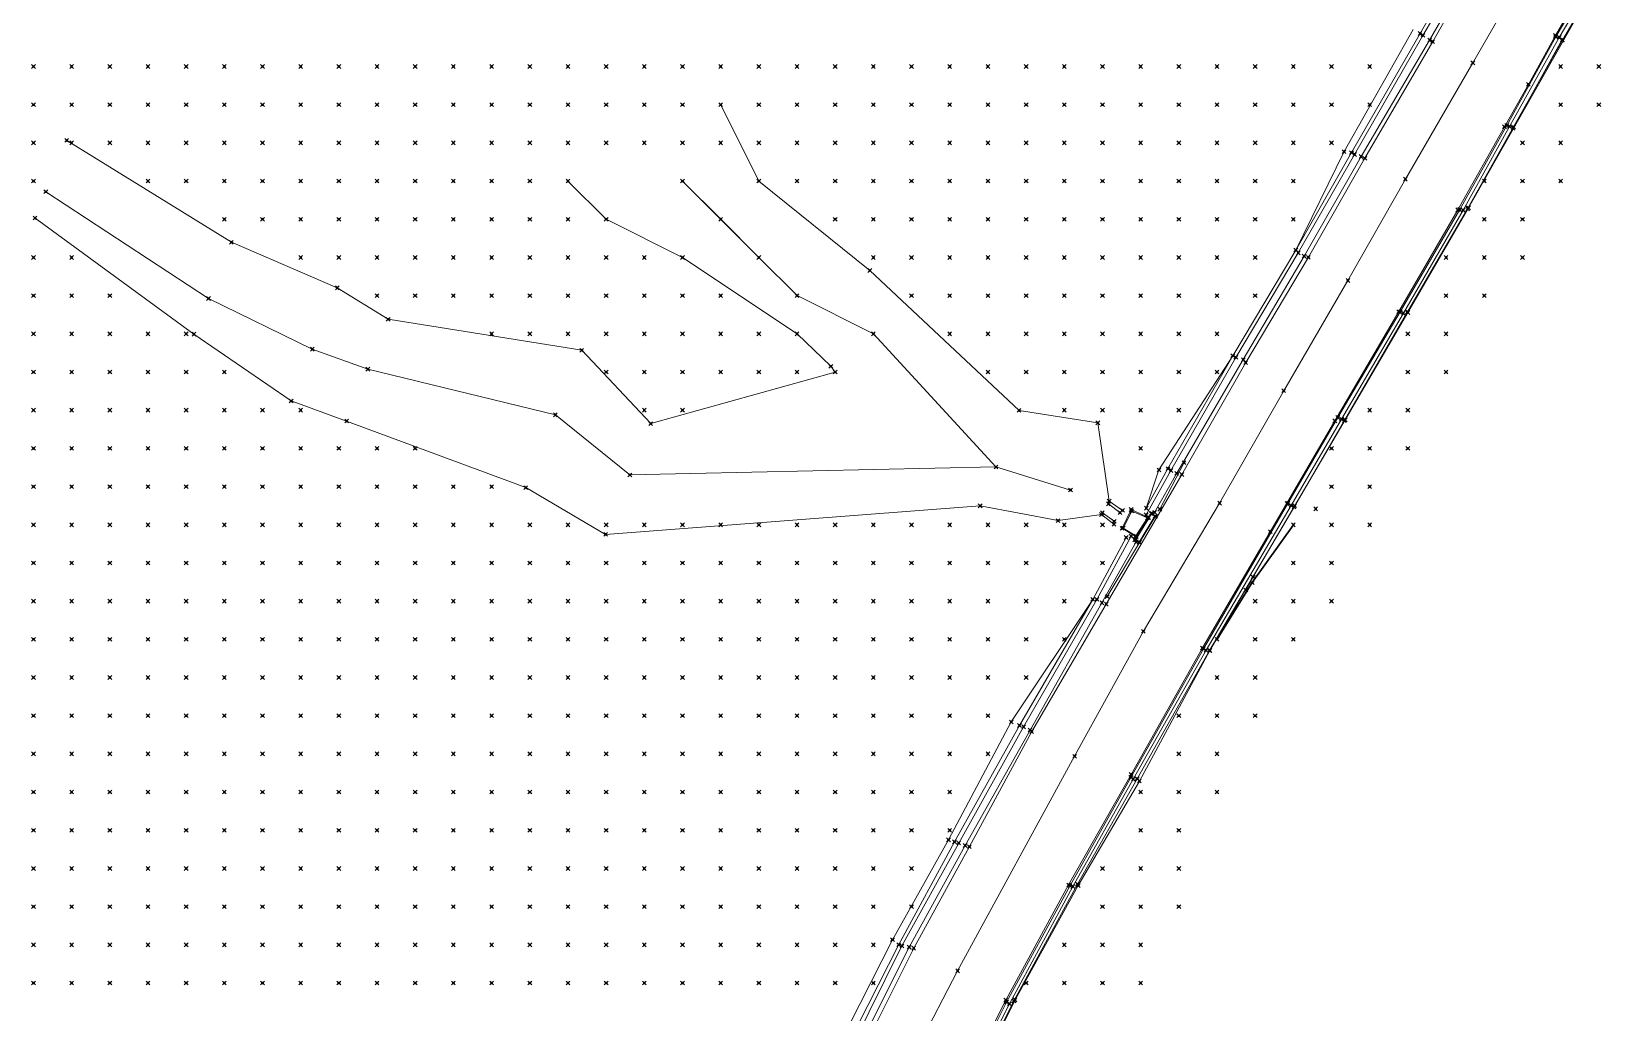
# Model space of a CAD drawing. Header units: metres. Extents: x 441556 to 446409, y 432338 to 461058.
# Drawn here: x 442394.8 to 442518.6, y 455286.1 to 455363.2 of the extents above; entities that cross this region are included whole.
import ezdxf

# ---------------------------------------------------------------- set-up
doc = ezdxf.new("R2010")
doc.units = ezdxf.units.M
doc.header["$MEASUREMENT"] = 0
doc.header["$PDMODE"] = 35
doc.header["$PDSIZE"] = 0.15
for name, color, linetype, lineweight in [('DTM-BRE-RevN_GRP_ CAROSABIL', 2, 'Continuous', 0), ('DTM-BRE-RevN_GRP_AX', 2, 'Continuous', 0), ('DTM-BRE-RevN_GRP_CAMERA CADERE JOS', 2, 'Continuous', 0), ('DTM-BRE-RevN_GRP_CAMERA CADERE SUS', 2, 'Continuous', 0), ('DTM-BRE-RevN_GRP_CANAL', 2, 'Continuous', 0), ('DTM-BRE-RevN_GRP_FIRUL APEI', 2, 'Continuous', 0), ('DTM-BRE-RevN_GRP_PARAPET BETON_JOS', 2, 'Continuous', 0), ('DTM-BRE-RevN_GRP_PARAPET BETON_SUS', 2, 'Continuous', 0), ('DTM-BRE-RevN_GRP_PARAPET METALIC', 2, 'Continuous', 0), ('DTM-BRE-RevN_GRP_RAU', 2, 'Continuous', 0), ('DTM-BRE-RevN_GRP_SANT BETON JOS', 2, 'Continuous', 0), ('DTM-BRE-RevN_GRP_SANT BETON SUS', 2, 'Continuous', 0), ('DTM-BRE-RevN_GRP_TALUZ SUS', 2, 'Continuous', 0), ('DTM-BRE-RevN_YP_RevK_0YP', 1, 'Continuous', 0), ('DTM-BRE-RevN_YP_RevL', 1, 'Continuous', 0), ('DTM-BRE-RevN_YP_RevN', 1, 'Continuous', 30), ('DTM-NOK-RevN_LIDAR_co_lidar', 91, 'Continuous', 0), ('DTM-NOK-RevN_RTK', 32, 'Continuous', 0)]:
    doc.layers.add(name, color=color, linetype=linetype, lineweight=lineweight)

msp = doc.modelspace()

# ---------------------------------------------------------------- linework, layer by layer
at = {"layer": 'DTM-BRE-RevN_GRP_ CAROSABIL'}
for p, q in [((442510.323, 455371.977, 364.1789855957031), (442504.839, 455362.369, 364.2049865722656)), ((442517.866, 455368.67, 364.2669982910156), (442514.486, 455362.846, 364.2260131835938)), ((442504.839, 455362.369, 364.2049865722656), (442499.507, 455353.203, 364.2430114746094)), ((442514.486, 455362.846, 364.2260131835938), (442512.358, 455359.012, 364.2120056152344)), ((442512.358, 455359.012, 364.2120056152344), (442510.48, 455355.686, 364.2300109863281)), ((442510.48, 455355.686, 364.2300109863281), (442506.805, 455349.154, 364.2170104980469)), ((442499.507, 455353.203, 364.2430114746094), (442495.073, 455345.429, 364.2950134277344)), ((442506.805, 455349.154, 364.2170104980469), (442502.181, 455341.163, 364.2430114746094)), ((442495.073, 455345.429, 364.2950134277344), (442490.147, 455337.155, 364.2760009765625)), ((442502.181, 455341.163, 364.2430114746094), (442497.149, 455332.583, 364.2229919433594)), ((442490.147, 455337.155, 364.2760009765625), (442485.131, 455328.366, 364.239990234375)), ((442497.149, 455332.583, 364.2229919433594), (442492.077, 455323.871, 364.2730102539062)), ((442485.131, 455328.366, 364.239990234375), (442479.196, 455318.188, 364.2919921875)), ((442492.077, 455323.871, 364.2730102539062), (442486.748, 455314.742, 364.2990112304688)), ((442479.196, 455318.188, 364.2919921875), (442473.34, 455308.18, 364.4849853515625)), ((442486.748, 455314.742, 364.2990112304688), (442481.146, 455304.802, 364.3259887695312)), ((442473.34, 455308.18, 364.4849853515625), (442468.443, 455299.136, 364.5069885253906)), ((442481.146, 455304.802, 364.3259887695312), (442476.24, 455296.126, 364.3580017089844)), ((442468.443, 455299.136, 364.5069885253906), (442464.071, 455291.161, 364.5769958496094)), ((442476.24, 455296.126, 364.3580017089844), (442471.296, 455287.073, 364.3800048828125)), ((442464.071, 455291.161, 364.5769958496094), (442459.119, 455281.293, 364.6059875488281)), ((442471.296, 455287.073, 364.3800048828125), (442466.587, 455277.775, 364.406005859375))]:
    msp.add_line(p, q, dxfattribs=at)
at = {"layer": 'DTM-BRE-RevN_GRP_AX'}
for p, q in [((442507.993, 455360.696, 364.2869873046875), (442513.423, 455370.161, 364.2749938964844)), ((442502.693, 455351.561, 364.3200073242188), (442507.993, 455360.696, 364.2869873046875)), ((442498.179, 455343.606, 364.3389892578125), (442502.693, 455351.561, 364.3200073242188)), ((442493.136, 455334.95, 364.31298828125), (442498.179, 455343.606, 364.3389892578125)), ((442488.099, 455326.115, 364.3919982910156), (442493.136, 455334.95, 364.31298828125)), ((442482.112, 455316.051, 364.3869934082031), (442488.099, 455326.115, 364.3919982910156)), ((442476.709, 455306.234, 364.4159851074219), (442482.112, 455316.051, 364.3869934082031)), ((442467.52, 455289.385, 364.4869995117188), (442476.709, 455306.234, 364.4159851074219)), ((442462.438, 455279.662, 364.5079956054688), (442467.52, 455289.385, 364.4869995117188))]:
    msp.add_line(p, q, dxfattribs=at)
at = {"layer": 'DTM-BRE-RevN_GRP_CAMERA CADERE JOS'}
for p, q in [((442481.191, 455325.493, 362.7879943847656), (442480.522, 455324.161, 362.8940124511719)), ((442482.424, 455324.966, 362.6369934082031), (442481.191, 455325.493, 362.7879943847656)), ((442481.517, 455323.542, 362.6579895019531), (442482.424, 455324.966, 362.6369934082031)), ((442480.522, 455324.161, 362.8940124511719), (442481.517, 455323.542, 362.6579895019531))]:
    msp.add_line(p, q, dxfattribs=at)
at = {"layer": 'DTM-BRE-RevN_GRP_CAMERA CADERE SUS'}
for p, q in [((442481.152, 455325.619, 364.3739929199219), (442480.434, 455324.145, 364.375)), ((442482.514, 455324.986, 364.27099609375), (442481.152, 455325.619, 364.3739929199219)), ((442481.541, 455323.482, 364.125), (442482.514, 455324.986, 364.27099609375)), ((442480.434, 455324.145, 364.375), (442481.541, 455323.482, 364.125))]:
    msp.add_line(p, q, dxfattribs=at)
at = {"layer": 'DTM-BRE-RevN_GRP_CANAL'}
msp.add_line((442490.154, 455319.292, 363.7120056152344), (442490.735, 455320.316, 363.5379943847656), dxfattribs=at)
at = {"layer": 'DTM-BRE-RevN_GRP_FIRUL APEI'}
for p, q in [((442395.886, 455350.579, 438.5369873046875), (442408.665, 455342.191, 427.0069885253906)), ((442445.903, 455351.413, 401.3410034179688), (442451.901, 455345.414, 394.1789855957031)), ((442451.901, 455345.414, 394.1789855957031), (442454.901, 455342.415, 391.0260009765625)), ((442408.665, 455342.191, 427.0069885253906), (442416.82, 455338.214, 420.1910095214844)), ((442454.901, 455342.415, 391.0260009765625), (442460.9, 455339.416, 385.0660095214844)), ((442460.9, 455339.416, 385.0660095214844), (442470.529, 455328.958, 373.5509948730469)), ((442416.82, 455338.214, 420.1910095214844), (442421.182, 455336.637, 416.2279968261719)), ((442421.182, 455336.637, 416.2279968261719), (442435.919, 455333.052, 401.2439880371094)), ((442435.919, 455333.052, 401.2439880371094), (442441.763, 455328.332, 394.5280151367188)), ((442441.763, 455328.332, 394.5280151367188), (442470.529, 455328.958, 373.5509948730469)), ((442470.529, 455328.958, 373.5509948730469), (442476.385, 455327.149, 367.6260070800781))]:
    msp.add_line(p, q, dxfattribs=at)
at = {"layer": 'DTM-BRE-RevN_GRP_PARAPET BETON_JOS'}
for p, q in [((442511.154, 455355.57, 364.0769958496094), (442515.021, 455362.526, 364.1820068359375)), ((442481.419, 455323.231, 364.1690063476562), (442482.748, 455325.328, 364.322998046875)), ((442483.064, 455325.085, 364.3259887695312), (442481.805, 455323.031, 364.2940063476562)), ((442482.748, 455325.328, 364.322998046875), (442483.064, 455325.085, 364.3259887695312)), ((442481.805, 455323.031, 364.2940063476562), (442481.419, 455323.231, 364.1690063476562))]:
    msp.add_line(p, q, dxfattribs=at)
at = {"layer": 'DTM-BRE-RevN_GRP_PARAPET BETON_SUS'}
for p, q in [((442517.997, 455368.678, 364.6069946289062), (442514.5, 455362.754, 364.5880126953125)), ((442515.025, 455362.48, 364.5780029296875), (442518.638, 455368.674, 364.6069946289062)), ((442514.5, 455362.754, 364.5880126953125), (442510.665, 455355.79, 364.5830078125)), ((442511.182, 455355.662, 364.6109924316406), (442515.025, 455362.48, 364.5780029296875)), ((442510.665, 455355.79, 364.5830078125), (442506.964, 455349.181, 364.5459899902344)), ((442507.585, 455349.236, 364.5459899902344), (442511.182, 455355.662, 364.6109924316406)), ((442506.964, 455349.181, 364.5459899902344), (442502.291, 455341.137, 364.47900390625)), ((442502.847, 455341.137, 364.4840087890625), (442507.585, 455349.236, 364.5459899902344)), ((442502.291, 455341.137, 364.47900390625), (442497.387, 455332.843, 364.3819885253906)), ((442497.899, 455332.613, 364.4519958496094), (442502.847, 455341.137, 364.4840087890625)), ((442497.387, 455332.843, 364.3819885253906), (442493.469, 455326.098, 364.4840087890625)), ((442493.996, 455325.912, 364.5130004882812), (442497.899, 455332.613, 364.4519958496094)), ((442493.469, 455326.098, 364.4840087890625), (442486.821, 455314.684, 364.5069885253906)), ((442487.31, 455314.541, 364.47900390625), (442493.996, 455325.912, 364.5130004882812)), ((442481.527, 455323.261, 364.7330017089844), (442482.736, 455325.286, 364.8330078125)), ((442483.0215827611, 455325.0848171115, 364.8460083007812), (442481.777, 455323.054, 364.6600036621094)), ((442482.736, 455325.286, 364.8330078125), (442483.0215827611, 455325.0848171115, 364.8460083007812)), ((442481.777, 455323.054, 364.6600036621094), (442481.527, 455323.261, 364.7330017089844)), ((442486.821, 455314.684, 364.5069885253906), (442481.126, 455304.578, 364.4169921875)), ((442481.625, 455304.476, 364.4089965820312), (442487.31, 455314.541, 364.47900390625)), ((442481.126, 455304.578, 364.4169921875), (442476.352, 455296.077, 364.4760131835938)), ((442476.936, 455296.189, 364.4500122070312), (442481.625, 455304.476, 364.4089965820312)), ((442476.352, 455296.077, 364.4760131835938), (442471.352, 455286.931, 364.6130065917969)), ((442471.939, 455287.028, 364.593994140625), (442476.936, 455296.189, 364.4500122070312)), ((442471.352, 455286.931, 364.6130065917969), (442466.741, 455277.714, 364.6589965820312)), ((442467.308, 455277.809, 364.6489868164062), (442471.939, 455287.028, 364.593994140625))]:
    msp.add_line(p, q, dxfattribs=at)
at = {"layer": 'DTM-BRE-RevN_GRP_PARAPET METALIC'}
for p, q in [((442514.783, 455362.688, 364.5719909667969), (442518.24, 455368.534, 364.5889892578125)), ((442510.864, 455355.712, 364.56201171875), (442514.783, 455362.688, 364.5719909667969)), ((442507.2290000001, 455349.129, 364.5509948730469), (442510.864, 455355.712, 364.56201171875)), ((442502.534, 455341.037, 364.4700012207031), (442507.2290000001, 455349.129, 364.5509948730469)), ((442497.675, 455332.71, 364.3869934082031), (442502.534, 455341.037, 364.4700012207031)), ((442493.713, 455325.939, 364.4819946289062), (442497.675, 455332.71, 364.3869934082031)), ((442483.398, 455325.6420000001, 364.4330139160156), (442485.304, 455329.303, 364.3150024414062)), ((442487.031, 455314.557, 364.4700012207031), (442493.713, 455325.939, 364.4819946289062)), ((442479.27, 455318.778, 364.2999877929688), (442481.805, 455323.031, 364.2940063476562)), ((442481.316, 455304.434, 364.4230041503906), (442487.031, 455314.557, 364.4700012207031)), ((442476.571, 455296.008, 364.4559936523438), (442481.316, 455304.434, 364.4230041503906)), ((442471.583, 455286.799, 364.6010131835938), (442476.571, 455296.008, 364.4559936523438)), ((442466.992, 455277.626, 364.6520080566406), (442471.583, 455286.799, 364.6010131835938))]:
    msp.add_line(p, q, dxfattribs=at)
at = {"layer": 'DTM-BRE-RevN_GRP_RAU'}
for p, q in [((442448.902, 455357.412, 403.4989929199219), (442451.901, 455351.413, 398.4930114746094)), ((442397.53, 455354.609, 440.6539916992188), (442410.466, 455346.608, 429.4010009765625)), ((442439.904, 455348.414, 404.4010009765625), (442436.905, 455351.413, 407.7019958496094)), ((442451.901, 455351.413, 398.4930114746094), (442460.622, 455344.388, 388.6579895019531)), ((442395.042, 455348.509, 440.4190063476562), (442407.521, 455339.385, 428.4010009765625)), ((442445.903, 455345.414, 398.4819946289062), (442439.904, 455348.414, 404.4010009765625)), ((442410.466, 455346.608, 429.4010009765625), (442418.783, 455343.029, 422.6910095214844)), ((442454.901, 455339.416, 389.9030151367188), (442445.903, 455345.414, 398.4819946289062)), ((442460.622, 455344.388, 388.6579895019531), (442472.342, 455333.403, 375.5509948730469)), ((442418.783, 455343.029, 422.6910095214844), (442422.781, 455340.559, 418.2279968261719)), ((442422.781, 455340.559, 418.2279968261719), (442437.987, 455338.123, 403.3399963378906)), ((442457.554, 455336.864, 387.0329895019531), (442454.901, 455339.416, 389.9030151367188)), ((442407.521, 455339.385, 428.4010009765625), (442415.158, 455334.14, 421.3909912109375)), ((442437.987, 455338.123, 403.3399963378906), (442443.408, 455332.363, 395.9719848632812)), ((442443.408, 455332.363, 395.9719848632812), (442457.9, 455336.416, 386.2950134277344)), ((442457.9, 455336.416, 386.2950134277344), (442457.554, 455336.864, 387.0329895019531)), ((442415.158, 455334.14, 421.3909912109375), (442419.52, 455332.563, 417.4280090332031)), ((442472.342, 455333.403, 375.5509948730469), (442478.537, 455332.427, 371.3259887695312)), ((442419.52, 455332.563, 417.4280090332031), (442433.589, 455327.338, 403.9280090332031)), ((442478.537, 455332.427, 371.3259887695312), (442479.424, 455326.272, 366.2959899902344)), ((442433.589, 455327.338, 403.9280090332031), (442439.861, 455323.667, 395.6239929199219)), ((442439.861, 455323.667, 395.6239929199219), (442469.283, 455325.902, 375.2510070800781)), ((442469.283, 455325.902, 375.2510070800781), (442475.403, 455324.742, 369.4259948730469)), ((442475.403, 455324.742, 369.4259948730469), (442478.819, 455325.222, 366.010986328125))]:
    msp.add_line(p, q, dxfattribs=at)
at = {"layer": 'DTM-BRE-RevN_GRP_SANT BETON JOS'}
for p, q in [((442504.074, 455362.8540000001, 363.8989868164062), (442509.704, 455372.448, 363.9119873046875)), ((442498.708, 455353.505, 363.9410095214844), (442504.074, 455362.8540000001, 363.8989868164062)), ((442494.282, 455345.775, 364.135009765625), (442498.708, 455353.505, 363.9410095214844)), ((442489.374, 455337.563, 363.9590148925781), (442494.282, 455345.775, 364.135009765625)), ((442484.274, 455328.684, 364.0889892578125), (442489.374, 455337.563, 363.9590148925781)), ((442482.331, 455325.194, 364.1380004882812), (442484.274, 455328.684, 364.0889892578125)), ((442479.361, 455326.061, 365.6789855957031), (442480.274, 455325.369, 364.3349914550781)), ((442479.821, 455324.69, 364.3829956054688), (442478.89, 455325.359, 365.5339965820312)), ((442478.449, 455318.556, 363.9970092773438), (442481.156, 455323.522, 363.9289855957031)), ((442472.7, 455308.544, 364.1950073242188), (442478.449, 455318.556, 363.9970092773438)), ((442467.602, 455299.42, 364.2359924316406), (442472.7, 455308.544, 364.1950073242188)), ((442463.145, 455291.34, 364.1539916992188), (442467.602, 455299.42, 364.2359924316406)), ((442458.409, 455281.811, 364.2860107421875), (442463.145, 455291.34, 364.1539916992188))]:
    msp.add_line(p, q, dxfattribs=at)
at = {"layer": 'DTM-BRE-RevN_GRP_SANT BETON SUS'}
for p, q in [((442503.844, 455363.008, 364.1919860839844), (442509.346, 455372.655, 364.1390075683594)), ((442504.6, 455362.4790000001, 364.1430053710938), (442510.142, 455372.202, 364.093994140625)), ((442498.458, 455353.65, 364.2539978027344), (442503.844, 455363.008, 364.1919860839844)), ((442499.212, 455353.338, 364.1700134277344), (442504.6, 455362.4790000001, 364.1430053710938)), ((442494.084, 455345.993, 364.3609924316406), (442498.458, 455353.65, 364.2539978027344)), ((442494.737, 455345.516, 364.27099609375), (442499.212, 455353.338, 364.1700134277344)), ((442489.134, 455337.699, 364.3460083007812), (442494.084, 455345.993, 364.3609924316406)), ((442489.958, 455337.391, 364.2170104980469), (442494.737, 455345.516, 364.27099609375)), ((442484.04, 455328.829, 364.3840026855469), (442489.134, 455337.699, 364.3460083007812)), ((442484.727, 455328.462, 364.322998046875), (442489.958, 455337.391, 364.2170104980469)), ((442482.34, 455325.725, 364.3919982910156), (442484.04, 455328.829, 364.3840026855469)), ((442482.993, 455325.393, 364.3280029296875), (442484.727, 455328.462, 364.322998046875)), ((442479.424, 455326.272, 366.2959899902344), (442480.467, 455325.549, 364.5960083007812)), ((442478.819, 455325.222, 366.010986328125), (442479.801, 455324.466, 364.7380065917969)), ((442480.758, 455323.415, 364.2470092773438), (442478.13, 455318.556, 364.302001953125)), ((442478.856, 455318.292, 364.2520141601562), (442481.552, 455323.074, 364.2839965820312)), ((442478.13, 455318.556, 364.302001953125), (442472.382, 455308.652, 364.4400024414062)), ((442473.209, 455308.296, 364.4840087890625), (442478.856, 455318.292, 364.2520141601562)), ((442472.382, 455308.652, 364.4400024414062), (442467.275, 455299.512, 364.5180053710938)), ((442468.105, 455299.228, 364.4739990234375), (442473.209, 455308.296, 364.4840087890625)), ((442467.275, 455299.512, 364.5180053710938), (442462.887, 455291.441, 364.5)), ((442463.716, 455291.244, 364.4429931640625), (442468.105, 455299.228, 364.4739990234375)), ((442462.887, 455291.441, 364.5), (442458.073, 455281.964, 364.5490112304688)), ((442458.821, 455281.49, 364.5870056152344), (442463.716, 455291.244, 364.4429931640625))]:
    msp.add_line(p, q, dxfattribs=at)
at = {"layer": 'DTM-BRE-RevN_GRP_TALUZ SUS'}
for p, q in [((442507.647, 455349.318, 364.0270080566406), (442518.647, 455368.672, 364.0559997558594)), ((442502.896, 455341.09, 363.6600036621094), (442507.647, 455349.318, 364.0270080566406)), ((442497.958, 455332.66, 363.81201171875), (442502.896, 455341.09, 363.6600036621094)), ((442487.335, 455314.548, 363.968994140625), (442497.958, 455332.66, 363.81201171875)), ((442481.795, 455304.286, 363.1279907226562), (442487.335, 455314.548, 363.968994140625)), ((442477, 455296.085, 363.0710144042969), (442481.795, 455304.286, 363.1279907226562)), ((442472.031, 455287.107, 363.9450073242188), (442477, 455296.085, 363.0710144042969)), ((442467.4790000001, 455277.982, 364.0029907226562), (442472.031, 455287.107, 363.9450073242188))]:
    msp.add_line(p, q, dxfattribs=at)
at = {"layer": 'DTM-BRE-RevN_YP_RevK_0YP'}
for p, q in [((442503.297, 455363.309, 364.8389892578125), (442497.877, 455353.7290000001, 366.3880004882812)), ((442497.877, 455353.7290000001, 366.3880004882812), (442494.084, 455345.993, 364.3609924316406)), ((442489.134, 455337.699, 364.3460083007812), (442483.334, 455328.727, 364.8059997558594)), ((442483.334, 455328.727, 364.8059997558594), (442482.34, 455325.725, 364.3919982910156)), ((442478.13, 455318.556, 364.302001953125), (442471.731, 455308.929, 365.0039978027344)), ((442471.731, 455308.929, 365.0039978027344), (442466.798, 455299.666, 364.97900390625)), ((442466.798, 455299.666, 364.97900390625), (442462.405, 455291.83, 364.7619934082031)), ((442462.405, 455291.83, 364.7619934082031), (442457.337, 455281.876, 365.0339965820312))]:
    msp.add_line(p, q, dxfattribs=at)
at = {"layer": 'DTM-BRE-RevN_YP_RevL'}
for p, q in [((442448.902, 455348.414, 397.6610107421875), (442445.903, 455351.413, 401.3410034179688)), ((442451.901, 455345.414, 394.1789855957031), (442448.902, 455348.414, 397.6610107421875))]:
    msp.add_line(p, q, dxfattribs=at)
at = {"layer": 'DTM-BRE-RevN_YP_RevN', "extrusion": (-0.8311890234401409, 0.5526598038920829, 0.06076140612748637), "elevation": -116134.4310343729, "flags": 128}
msp.add_lwpolyline([(-624151.6861975499, 7434.244441447288), (-624156.922214893, 7431.574499701195), (-624162.5000704763, 7434.452834303351)], dxfattribs=at)
at = {"layer": 'DTM-NOK-RevN_LIDAR_co_lidar'}
for p in [(442394.914, 455360.411, 443.4800109863281), (442397.913, 455360.411, 441.2430114746094), (442400.913, 455360.411, 439.3590087890625), (442403.912, 455360.411, 437.1099853515625), (442406.911, 455360.411, 434.9089965820312), (442409.911, 455360.411, 432.802001953125), (442412.91, 455360.411, 430.7319946289062), (442415.909, 455360.411, 428.7070007324219), (442418.909, 455360.411, 426.4240112304688), (442421.908, 455360.411, 424.3290100097656), (442424.907, 455360.411, 422.1759948730469), (442427.907, 455360.411, 419.5289916992188), (442430.906, 455360.411, 417.1480102539062), (442433.905, 455360.411, 414.5299987792969), (442436.905, 455360.411, 411.4549865722656), (442439.904, 455360.411, 408.9639892578125), (442442.903, 455360.411, 407.2990112304688), (442445.903, 455360.411, 405.9230041503906), (442448.902, 455360.411, 404.6289978027344), (442451.901, 455360.411, 403.2909851074219), (442454.901, 455360.411, 401.7579956054688), (442457.9, 455360.411, 399.7539978027344), (442460.9, 455360.411, 397.5429992675781), (442463.899, 455360.411, 394.9989929199219), (442466.898, 455360.411, 392.6109924316406), (442469.898, 455360.411, 390.0450134277344), (442472.897, 455360.411, 387.5750122070312), (442475.896, 455360.411, 385.0610046386719), (442478.896, 455360.411, 382.7539978027344), (442481.895, 455360.411, 380.3280029296875), (442484.894, 455360.411, 377.9500122070312), (442487.894, 455360.411, 375.4299926757812), (442490.893, 455360.411, 372.7739868164062), (442493.892, 455360.411, 370.4739990234375), (442496.892, 455360.411, 368.864990234375), (442499.891, 455360.411, 366.7229919433594), (442514.888, 455360.411, 364.3810119628906), (442517.887, 455360.411, 364.0509948730469), (442394.914, 455357.412, 442.5650024414062), (442397.913, 455357.412, 440.5599975585938), (442400.913, 455357.412, 438.7130126953125), (442403.912, 455357.412, 436.4110107421875), (442406.911, 455357.412, 434.3110046386719), (442409.911, 455357.412, 432.260009765625), (442412.91, 455357.412, 429.9419860839844), (442415.909, 455357.412, 427.8009948730469), (442418.909, 455357.412, 425.4330139160156), (442421.908, 455357.412, 423.6659851074219), (442424.907, 455357.412, 421.322998046875), (442427.907, 455357.412, 418.7539978027344), (442430.906, 455357.412, 415.781005859375), (442433.905, 455357.412, 412.6400146484375), (442436.905, 455357.412, 410.10400390625), (442439.904, 455357.412, 408.0660095214844), (442442.903, 455357.412, 406.4989929199219), (442445.903, 455357.412, 405.1470031738281), (442448.902, 455357.412, 403.4989929199219), (442451.901, 455357.412, 401.8949890136719), (442454.901, 455357.412, 400.4240112304688), (442457.9, 455357.412, 398.6310119628906), (442460.9, 455357.412, 396.0599975585938), (442463.899, 455357.412, 393.3099975585938), (442466.898, 455357.412, 390.8479919433594), (442469.898, 455357.412, 388.3909912109375), (442472.897, 455357.412, 385.8890075683594), (442475.896, 455357.412, 383.635986328125), (442478.896, 455357.412, 381.2080078125), (442481.895, 455357.412, 378.7560119628906), (442484.894, 455357.412, 376.4249877929688), (442487.894, 455357.412, 373.9049987792969), (442490.893, 455357.412, 371.4460144042969), (442493.892, 455357.412, 369.4729919433594), (442496.892, 455357.412, 367.9979858398438), (442499.891, 455357.412, 365.7950134277344), (442514.888, 455357.412, 364.4079895019531), (442517.887, 455357.412, 363.6170043945312), (442394.914, 455354.412, 441.1430053710938), (442397.913, 455354.412, 439.6000061035156), (442400.913, 455354.412, 437.8089904785156), (442403.912, 455354.412, 435.7219848632812), (442406.911, 455354.412, 433.5639953613281), (442409.911, 455354.412, 431.6050109863281), (442412.91, 455354.412, 429.4840087890625), (442415.909, 455354.412, 427.2869873046875), (442418.909, 455354.412, 425.2120056152344), (442421.908, 455354.412, 423.125), (442424.907, 455354.412, 420.8500061035156), (442427.907, 455354.412, 418.7730102539062), (442430.906, 455354.412, 414.6940002441406), (442433.905, 455354.412, 411.0719909667969), (442436.905, 455354.412, 408.6109924316406), (442439.904, 455354.412, 406.4540100097656), (442442.903, 455354.412, 404.7309875488281), (442445.903, 455354.412, 403.4930114746094), (442448.902, 455354.412, 402.135986328125), (442451.901, 455354.412, 400.4429931640625), (442454.901, 455354.412, 398.7409973144531), (442457.9, 455354.412, 396.72900390625), (442460.9, 455354.412, 394.375), (442463.899, 455354.412, 392.0159912109375), (442466.898, 455354.412, 389.3460083007812), (442469.898, 455354.412, 386.6719970703125), (442472.897, 455354.412, 384.0710144042969), (442475.896, 455354.412, 381.8510131835938), (442478.896, 455354.412, 379.7860107421875), (442481.895, 455354.412, 377.4389953613281), (442484.894, 455354.412, 375.0260009765625), (442487.894, 455354.412, 372.5299987792969), (442490.893, 455354.412, 370.3320007324219), (442493.892, 455354.412, 368.7319946289062), (442496.892, 455354.412, 366.3469848632812), (442511.888, 455354.412, 364.3670043945312), (442514.888, 455354.412, 363.8949890136719), (442394.914, 455351.413, 440.1730041503906), (442403.912, 455351.413, 434.8770141601562), (442406.911, 455351.413, 433.0039978027344), (442409.911, 455351.413, 430.9630126953125), (442412.91, 455351.413, 428.8770141601562), (442415.909, 455351.413, 426.8940124511719), (442418.909, 455351.413, 424.7869873046875), (442421.908, 455351.413, 422.31298828125), (442424.907, 455351.413, 420.2780151367188), (442427.907, 455351.413, 417.9490051269531), (442430.906, 455351.413, 414.3290100097656), (442433.905, 455351.413, 410.7300109863281), (442436.905, 455351.413, 407.7019958496094), (442445.903, 455351.413, 401.3410034179688), (442451.901, 455351.413, 398.4930114746094), (442454.901, 455351.413, 396.864990234375), (442457.9, 455351.413, 394.7229919433594), (442460.9, 455351.413, 392.7239990234375), (442463.899, 455351.413, 390.510009765625), (442466.898, 455351.413, 387.9320068359375), (442469.898, 455351.413, 385.1960144042969), (442472.897, 455351.413, 382.4400024414062), (442475.896, 455351.413, 380.2950134277344), (442478.896, 455351.413, 377.864990234375), (442481.895, 455351.413, 375.781005859375), (442484.894, 455351.413, 373.5029907226562), (442487.894, 455351.413, 371.2739868164062), (442490.893, 455351.413, 369.489013671875), (442493.892, 455351.413, 367.6579895019531), (442508.889, 455351.413, 364.3359985351562), (442511.888, 455351.413, 363.9880065917969), (442514.888, 455351.413, 362.8399963378906), (442409.911, 455348.414, 430.1910095214844), (442412.91, 455348.414, 428.0450134277344), (442415.909, 455348.414, 426.0350036621094), (442418.909, 455348.414, 424.0740051269531), (442421.908, 455348.414, 421.7900085449219), (442424.907, 455348.414, 419.68701171875), (442427.907, 455348.414, 417.3689880371094), (442430.906, 455348.414, 413.6170043945312), (442433.905, 455348.414, 410.0339965820312), (442436.905, 455348.414, 407.1159973144531), (442439.904, 455348.414, 404.4010009765625), (442448.902, 455348.414, 397.6610107421875), (442457.9, 455348.414, 393.0419921875), (442460.9, 455348.414, 391.0180053710938), (442463.899, 455348.414, 388.6679992675781), (442466.898, 455348.414, 386.2969970703125), (442469.898, 455348.414, 383.7300109863281), (442472.897, 455348.414, 381.14599609375), (442475.896, 455348.414, 378.8320007324219), (442478.896, 455348.414, 376.4259948730469), (442481.895, 455348.414, 374.4110107421875), (442484.894, 455348.414, 372.2860107421875), (442487.894, 455348.414, 370.5499877929688), (442490.893, 455348.414, 368.7820129394531), (442493.892, 455348.414, 366.3320007324219), (442508.889, 455348.414, 364.1409912109375), (442511.888, 455348.414, 363.0849914550781), (442394.914, 455345.414, 438.4400024414062), (442397.913, 455345.414, 436.3829956054688), (442415.909, 455345.414, 425.14599609375), (442418.909, 455345.414, 423.1969909667969), (442421.908, 455345.414, 421.3099975585938), (442424.907, 455345.414, 419.02099609375), (442427.907, 455345.414, 415.8829956054688), (442430.906, 455345.414, 412.2630004882812), (442433.905, 455345.414, 409.1440124511719), (442436.905, 455345.414, 406.4500122070312), (442439.904, 455345.414, 403.8550109863281), (442442.903, 455345.414, 401.1919860839844), (442445.903, 455345.414, 398.4819946289062), (442451.901, 455345.414, 394.1789855957031), (442460.9, 455345.414, 389.1960144042969), (442463.899, 455345.414, 386.9609985351562), (442466.898, 455345.414, 384.6199951171875), (442469.898, 455345.414, 382.1329956054688), (442472.897, 455345.414, 379.8710021972656), (442475.896, 455345.414, 377.4200134277344), (442478.896, 455345.414, 375.3269958496094), (442481.895, 455345.414, 373.3670043945312), (442484.894, 455345.414, 371.6650085449219), (442487.894, 455345.414, 370.2470092773438), (442490.893, 455345.414, 367.1440124511719), (442505.89, 455345.414, 364.3070068359375), (442508.889, 455345.414, 363.5710144042969), (442511.888, 455345.414, 361.8949890136719), (442394.914, 455342.415, 437.3240051269531), (442397.913, 455342.415, 435.6029968261719), (442400.913, 455342.415, 433.5549926757812), (442421.908, 455342.415, 419.5740051269531), (442424.907, 455342.415, 417.4450073242188), (442427.907, 455342.415, 413.9949951171875), (442430.906, 455342.415, 411.0350036621094), (442433.905, 455342.415, 408.2720031738281), (442436.905, 455342.415, 405.5840148925781), (442439.904, 455342.415, 403), (442442.903, 455342.415, 400.47900390625), (442445.903, 455342.415, 397.8980102539062), (442448.902, 455342.415, 395.3169860839844), (442454.901, 455342.415, 391.0260009765625), (442463.899, 455342.415, 385.1369934082031), (442466.898, 455342.415, 382.9020080566406), (442469.898, 455342.415, 380.6430053710938), (442472.897, 455342.415, 378.3659973144531), (442475.896, 455342.415, 376.0780029296875), (442478.896, 455342.415, 374.1539916992188), (442481.895, 455342.415, 372.614013671875), (442484.894, 455342.415, 371.2099914550781), (442487.894, 455342.415, 369.1849975585938), (442490.893, 455342.415, 365.697998046875), (442505.89, 455342.415, 363.5320129394531), (442508.889, 455342.415, 362.3110046386719), (442394.914, 455339.416, 436.1010131835938), (442397.913, 455339.416, 434.6059875488281), (442400.913, 455339.416, 432.7959899902344), (442403.912, 455339.416, 430.4450073242188), (442406.911, 455339.416, 428.2730102539062), (442430.906, 455339.416, 409.8689880371094), (442433.905, 455339.416, 406.9219970703125), (442436.905, 455339.416, 404.1849975585938), (442439.904, 455339.416, 401.7999877929688), (442442.903, 455339.416, 399.3800048828125), (442445.903, 455339.416, 396.9129943847656), (442448.902, 455339.416, 394.4519958496094), (442451.901, 455339.416, 392.2820129394531), (442454.901, 455339.416, 389.9030151367188), (442460.9, 455339.416, 385.0660095214844), (442466.898, 455339.416, 381.3070068359375), (442469.898, 455339.416, 379.1820068359375), (442472.897, 455339.416, 376.885009765625), (442475.896, 455339.416, 374.9700012207031), (442478.896, 455339.416, 373.3580017089844), (442481.895, 455339.416, 372.0899963378906), (442484.894, 455339.416, 370.3330078125), (442487.894, 455339.416, 367.2680053710938), (442502.89, 455339.416, 363.4960021972656), (442505.89, 455339.416, 362.1570129394531), (442394.914, 455336.416, 434.81298828125), (442397.913, 455336.416, 433.3880004882812), (442400.913, 455336.416, 431.2770080566406), (442403.912, 455336.416, 429.0920104980469), (442406.911, 455336.416, 427.8810119628906), (442409.911, 455336.416, 425.7640075683594), (442439.904, 455336.416, 400.4030151367188), (442442.903, 455336.416, 398.177001953125), (442445.903, 455336.416, 395.8089904785156), (442448.902, 455336.416, 393.2489929199219), (442451.901, 455336.416, 390.8479919433594), (442454.901, 455336.416, 388.7139892578125), (442457.9, 455336.416, 386.2950134277344), (442469.898, 455336.416, 377.9599914550781), (442472.897, 455336.416, 375.9739990234375), (442475.896, 455336.416, 374.0249938964844), (442478.896, 455336.416, 372.7940063476562), (442481.895, 455336.416, 370.6830139160156), (442484.894, 455336.416, 368.3789978027344), (442487.894, 455336.416, 365.5459899902344), (442502.89, 455336.416, 362.6340026855469), (442505.89, 455336.416, 361.0130004882812), (442394.914, 455333.417, 433.4159851074219), (442397.913, 455333.417, 431.6740112304688), (442400.913, 455333.417, 429.8450012207031), (442403.912, 455333.417, 427.7380065917969), (442406.911, 455333.417, 426.9760131835938), (442409.911, 455333.417, 424.8699951171875), (442412.91, 455333.417, 422.8810119628906), (442415.909, 455333.417, 420.5530090332031), (442442.903, 455333.417, 396.8710021972656), (442445.903, 455333.417, 394.6099853515625), (442475.896, 455333.417, 372.6809997558594), (442478.896, 455333.417, 371.4750061035156), (442481.895, 455333.417, 368.3529968261719), (442484.894, 455333.417, 366.0400085449219), (442499.891, 455333.417, 363.5339965820312), (442502.89, 455333.417, 361.9039916992188), (442394.914, 455330.418, 431.6860046386719), (442397.913, 455330.418, 429.8670043945312), (442400.913, 455330.418, 428.864013671875), (442403.912, 455330.418, 426.7250061035156), (442406.911, 455330.418, 425.4979858398438), (442409.911, 455330.418, 423.5580139160156), (442412.91, 455330.418, 421.43701171875), (442415.909, 455330.418, 419.5010070800781), (442418.909, 455330.418, 416.6069946289062), (442421.908, 455330.418, 413.8919982910156), (442424.907, 455330.418, 411.6229858398438), (442481.895, 455330.418, 366.6229858398438), (442496.892, 455330.418, 364.1849975585938), (442499.891, 455330.418, 363.1050109863281), (442502.89, 455330.418, 361.3469848632812), (442394.914, 455327.418, 429.7359924316406), (442397.913, 455327.418, 428.4190063476562), (442400.913, 455327.418, 426.9419860839844), (442403.912, 455327.418, 425.0490112304688), (442406.911, 455327.418, 423.9660034179688), (442409.911, 455327.418, 422.0480041503906), (442412.91, 455327.418, 419.9429931640625), (442415.909, 455327.418, 417.4429931640625), (442418.909, 455327.418, 414.5159912109375), (442421.908, 455327.418, 411.7850036621094), (442424.907, 455327.418, 409.8619995117188), (442427.907, 455327.418, 408.1289978027344), (442430.906, 455327.418, 405.5769958496094), (442496.892, 455327.418, 364.0220031738281), (442499.891, 455327.418, 362.7260131835938), (442394.914, 455324.419, 428.2980041503906), (442397.913, 455324.419, 426.9729919433594), (442400.913, 455324.419, 425.0820007324219), (442403.912, 455324.419, 423.5669860839844), (442406.911, 455324.419, 422.3420104980469), (442409.911, 455324.419, 419.6430053710938), (442412.91, 455324.419, 418.3689880371094), (442415.909, 455324.419, 415.6589965820312), (442418.909, 455324.419, 412.8609924316406), (442421.908, 455324.419, 410.4129943847656), (442424.907, 455324.419, 408.5029907226562), (442427.907, 455324.419, 406.4590148925781), (442430.906, 455324.419, 404.4649963378906), (442433.905, 455324.419, 401.8429870605469), (442436.905, 455324.419, 398.6319885253906), (442439.904, 455324.419, 395.6839904785156), (442442.903, 455324.419, 393.1220092773438), (442445.903, 455324.419, 390.7479858398438), (442448.902, 455324.419, 388.6300048828125), (442451.901, 455324.419, 386.6270141601562), (442454.901, 455324.419, 384.7009887695312), (442457.9, 455324.419, 382.8770141601562), (442460.9, 455324.419, 380.6099853515625), (442463.899, 455324.419, 378.3389892578125), (442466.898, 455324.419, 376.427001953125), (442469.898, 455324.419, 374.4880065917969), (442472.897, 455324.419, 372.2040100097656), (442475.896, 455324.419, 368.5320129394531), (442478.896, 455324.419, 365.7449951171875), (442493.892, 455324.419, 364.2250061035156), (442496.892, 455324.419, 363.7160034179688), (442499.891, 455324.419, 362.4500122070312), (442394.914, 455321.42, 426.4100036621094), (442397.913, 455321.42, 425.3030090332031), (442400.913, 455321.42, 423.9679870605469), (442403.912, 455321.42, 421.8410034179688), (442406.911, 455321.42, 421.239990234375), (442409.911, 455321.42, 418.2680053710938), (442412.91, 455321.42, 416.7739868164062), (442415.909, 455321.42, 414.5820007324219), (442418.909, 455321.42, 411.9800109863281), (442421.908, 455321.42, 409.1010131835938), (442424.907, 455321.42, 406.7049865722656), (442427.907, 455321.42, 404.3349914550781), (442430.906, 455321.42, 402.6210021972656), (442433.905, 455321.42, 400.6789855957031), (442436.905, 455321.42, 397.9509887695312), (442439.904, 455321.42, 395.1759948730469), (442442.903, 455321.42, 392.6390075683594), (442445.903, 455321.42, 389.9620056152344), (442448.902, 455321.42, 387.4190063476562), (442451.901, 455321.42, 385.4809875488281), (442454.901, 455321.42, 383.9119873046875), (442457.9, 455321.42, 382.4530029296875), (442460.9, 455321.42, 380.406005859375), (442463.899, 455321.42, 378.2359924316406), (442466.898, 455321.42, 376.2309875488281), (442469.898, 455321.42, 373.9169921875), (442472.897, 455321.42, 371.9920043945312), (442475.896, 455321.42, 367.6210021972656), (442478.896, 455321.42, 365.0450134277344), (442493.892, 455321.42, 363.4729919433594), (442496.892, 455321.42, 362.7170104980469), (442394.914, 455318.42, 424.9519958496094), (442397.913, 455318.42, 422.9309997558594), (442400.913, 455318.42, 422.3659973144531), (442403.912, 455318.42, 419.8420104980469), (442406.911, 455318.42, 418.156005859375), (442409.911, 455318.42, 416.9660034179688), (442412.91, 455318.42, 415.385986328125), (442415.909, 455318.42, 412.5020141601562), (442418.909, 455318.42, 411.1229858398438), (442421.908, 455318.42, 407.5870056152344), (442424.907, 455318.42, 404.5740051269531), (442427.907, 455318.42, 402.68798828125), (442430.906, 455318.42, 400.8389892578125), (442433.905, 455318.42, 398.8200073242188), (442436.905, 455318.42, 396.7109985351562), (442439.904, 455318.42, 394.5029907226562), (442442.903, 455318.42, 391.9750061035156), (442445.903, 455318.42, 389.2630004882812), (442448.902, 455318.42, 386.6619873046875), (442451.901, 455318.42, 384.2380065917969), (442454.901, 455318.42, 382.4100036621094), (442457.9, 455318.42, 380.9840087890625), (442460.9, 455318.42, 379.4549865722656), (442463.899, 455318.42, 377.7300109863281), (442466.898, 455318.42, 375.7120056152344), (442469.898, 455318.42, 372.4240112304688), (442472.897, 455318.42, 369.2640075683594), (442475.896, 455318.42, 366.3800048828125), (442490.893, 455318.42, 362.2969970703125), (442493.892, 455318.42, 361.3599853515625), (442496.892, 455318.42, 360.5119934082031), (442394.914, 455315.421, 423.5889892578125), (442397.913, 455315.421, 421.4719848632812), (442400.913, 455315.421, 420.0220031738281), (442403.912, 455315.421, 418.4880065917969), (442406.911, 455315.421, 416.322998046875), (442409.911, 455315.421, 415.5190124511719), (442412.91, 455315.421, 413.697998046875), (442415.909, 455315.421, 411.552001953125), (442418.909, 455315.421, 409.0710144042969), (442421.908, 455315.421, 406.5360107421875), (442424.907, 455315.421, 403.5849914550781), (442427.907, 455315.421, 401.1709899902344), (442430.906, 455315.421, 399.1279907226562), (442433.905, 455315.421, 397.0969848632812), (442436.905, 455315.421, 395.2669982910156), (442439.904, 455315.421, 393.1860046386719), (442442.903, 455315.421, 390.9010009765625), (442445.903, 455315.421, 388.6310119628906), (442448.902, 455315.421, 386.1239929199219), (442451.901, 455315.421, 383.5979919433594), (442454.901, 455315.421, 381.3800048828125), (442457.9, 455315.421, 379.6990051269531), (442460.9, 455315.421, 378.0390014648438), (442463.899, 455315.421, 376.1940002441406), (442466.898, 455315.421, 374.4129943847656), (442469.898, 455315.421, 371.1449890136719), (442472.897, 455315.421, 367.75), (442475.896, 455315.421, 365.0589904785156), (442487.894, 455315.421, 364.0169982910156), (442490.893, 455315.421, 362.489990234375), (442493.892, 455315.421, 360.7839965820312), (442394.914, 455312.422, 422.114013671875), (442397.913, 455312.422, 420.2739868164062), (442400.913, 455312.422, 418.4389953613281), (442403.912, 455312.422, 416.5), (442406.911, 455312.422, 414.9639892578125), (442409.911, 455312.422, 413.5450134277344), (442412.91, 455312.422, 411.7730102539062), (442415.909, 455312.422, 409.9039916992188), (442418.909, 455312.422, 408.4049987792969), (442421.908, 455312.422, 404.7669982910156), (442424.907, 455312.422, 402.2890014648438), (442427.907, 455312.422, 400.1270141601562), (442430.906, 455312.422, 397.7950134277344), (442433.905, 455312.422, 395.489990234375), (442436.905, 455312.422, 393.5820007324219), (442439.904, 455312.422, 391.6300048828125), (442442.903, 455312.422, 389.4460144042969), (442445.903, 455312.422, 387.385986328125), (442448.902, 455312.422, 385.3590087890625), (442451.901, 455312.422, 383.2019958496094), (442454.901, 455312.422, 381.0429992675781), (442457.9, 455312.422, 378.9389953613281), (442460.9, 455312.422, 377.2850036621094), (442463.899, 455312.422, 375.3760070800781), (442466.898, 455312.422, 372.656005859375), (442469.898, 455312.422, 369.1539916992188), (442472.897, 455312.422, 365.6960144042969), (442487.894, 455312.422, 363.3930053710938), (442490.893, 455312.422, 361.5719909667969), (442394.914, 455309.422, 420.2539978027344), (442397.913, 455309.422, 418.6579895019531), (442400.913, 455309.422, 416.7369995117188), (442403.912, 455309.422, 414.875), (442406.911, 455309.422, 413.322998046875), (442409.911, 455309.422, 411.8259887695312), (442412.91, 455309.422, 409.8630065917969), (442415.909, 455309.422, 408.0950012207031), (442418.909, 455309.422, 406.614990234375), (442421.908, 455309.422, 403.8770141601562), (442424.907, 455309.422, 401.2669982910156), (442427.907, 455309.422, 398.9450073242188), (442430.906, 455309.422, 396.6310119628906), (442433.905, 455309.422, 394.4630126953125), (442436.905, 455309.422, 392.2250061035156), (442439.904, 455309.422, 389.9570007324219), (442442.903, 455309.422, 387.8460083007812), (442445.903, 455309.422, 385.9240112304688), (442448.902, 455309.422, 384.1000061035156), (442451.901, 455309.422, 382.31201171875), (442454.901, 455309.422, 380.6090087890625), (442457.9, 455309.422, 378.7720031738281), (442460.9, 455309.422, 377.1189880371094), (442463.899, 455309.422, 374.8699951171875), (442466.898, 455309.422, 370.31201171875), (442469.898, 455309.422, 366.9419860839844), (442484.894, 455309.422, 363.552001953125), (442487.894, 455309.422, 361.7229919433594), (442490.893, 455309.422, 360.3550109863281), (442394.914, 455306.423, 418.4140014648438), (442397.913, 455306.423, 417.2019958496094), (442400.913, 455306.423, 415.5480041503906), (442403.912, 455306.423, 413.5780029296875), (442406.911, 455306.423, 412.0350036621094), (442409.911, 455306.423, 410.4679870605469), (442412.91, 455306.423, 408.1589965820312), (442415.909, 455306.423, 406.2200012207031), (442418.909, 455306.423, 404.6789855957031), (442421.908, 455306.423, 402.6109924316406), (442424.907, 455306.423, 400.0750122070312), (442427.907, 455306.423, 397.9339904785156), (442430.906, 455306.423, 395.8320007324219), (442433.905, 455306.423, 393.6960144042969), (442436.905, 455306.423, 391.4920043945312), (442439.904, 455306.423, 389.2040100097656), (442442.903, 455306.423, 386.8770141601562), (442445.903, 455306.423, 384.6499938964844), (442448.902, 455306.423, 382.7579956054688), (442451.901, 455306.423, 381.2170104980469), (442454.901, 455306.423, 379.7369995117188), (442457.9, 455306.423, 378.0599975585938), (442460.9, 455306.423, 376.218994140625), (442463.899, 455306.423, 373.6210021972656), (442466.898, 455306.423, 368.4079895019531), (442469.898, 455306.423, 365.4620056152344), (442484.894, 455306.423, 362.1270141601562), (442487.894, 455306.423, 360.0549926757812), (442394.914, 455303.424, 416.9979858398438), (442397.913, 455303.424, 416.1470031738281), (442400.913, 455303.424, 413.9240112304688), (442403.912, 455303.424, 412.4020080566406), (442406.911, 455303.424, 410.4249877929688), (442409.911, 455303.424, 408.7040100097656), (442412.91, 455303.424, 406.9679870605469), (442415.909, 455303.424, 405.0060119628906), (442418.909, 455303.424, 403.0429992675781), (442421.908, 455303.424, 400.8869934082031), (442424.907, 455303.424, 398.8240051269531), (442427.907, 455303.424, 396.7640075683594), (442430.906, 455303.424, 394.8089904785156), (442433.905, 455303.424, 392.8739929199219), (442436.905, 455303.424, 390.7720031738281), (442439.904, 455303.424, 388.5549926757812), (442442.903, 455303.424, 386.2680053710938), (442445.903, 455303.424, 383.9909973144531), (442448.902, 455303.424, 381.8999938964844), (442451.901, 455303.424, 380.0450134277344), (442454.901, 455303.424, 378.4020080566406), (442457.9, 455303.424, 376.8080139160156), (442460.9, 455303.424, 374.5440063476562), (442463.899, 455303.424, 369.7780151367188), (442466.898, 455303.424, 366.7239990234375), (442481.895, 455303.424, 362.8619995117188), (442484.894, 455303.424, 361.1960144042969), (442487.894, 455303.424, 359.2439880371094), (442394.914, 455300.424, 414.9249877929688), (442397.913, 455300.424, 413.2470092773438), (442400.913, 455300.424, 413.1449890136719), (442403.912, 455300.424, 411.1940002441406), (442406.911, 455300.424, 408.3900146484375), (442409.911, 455300.424, 407.6759948730469), (442412.91, 455300.424, 406.2120056152344), (442415.909, 455300.424, 403.4670104980469), (442418.909, 455300.424, 401.6109924316406), (442421.908, 455300.424, 399.6789855957031), (442424.907, 455300.424, 397.6390075683594), (442427.907, 455300.424, 395.6099853515625), (442430.906, 455300.424, 393.7619934082031), (442433.905, 455300.424, 391.8559875488281), (442436.905, 455300.424, 389.8389892578125), (442439.904, 455300.424, 387.7470092773438), (442442.903, 455300.424, 385.6010131835938), (442445.903, 455300.424, 383.4259948730469), (442448.902, 455300.424, 381.343994140625), (442451.901, 455300.424, 379.4630126953125), (442454.901, 455300.424, 377.5029907226562), (442457.9, 455300.424, 375.3210144042969), (442460.9, 455300.424, 372.6199951171875), (442463.899, 455300.424, 367.8619995117188), (442466.898, 455300.424, 365.6099853515625), (442481.895, 455300.424, 361.8880004882812), (442484.894, 455300.424, 359.6440124511719), (442394.914, 455297.425, 413.2950134277344), (442397.913, 455297.425, 412.0639953613281), (442400.913, 455297.425, 410.89599609375), (442403.912, 455297.425, 408.739990234375), (442406.911, 455297.425, 407.0429992675781), (442409.911, 455297.425, 406.3059997558594), (442412.91, 455297.425, 404.1789855957031), (442415.909, 455297.425, 402.0010070800781), (442418.909, 455297.425, 400.0490112304688), (442421.908, 455297.425, 398.2529907226562), (442424.907, 455297.425, 396.4639892578125), (442427.907, 455297.425, 394.6510009765625), (442430.906, 455297.425, 392.7760009765625), (442433.905, 455297.425, 390.7560119628906), (442436.905, 455297.425, 388.8179931640625), (442439.904, 455297.425, 386.8169860839844), (442442.903, 455297.425, 384.6830139160156), (442445.903, 455297.425, 382.5989990234375), (442448.902, 455297.425, 380.7160034179688), (442451.901, 455297.425, 379.0220031738281), (442454.901, 455297.425, 377.0419921875), (442457.9, 455297.425, 374.2890014648438), (442460.9, 455297.425, 370.3789978027344), (442463.899, 455297.425, 366.375), (442478.896, 455297.425, 363.0710144042969), (442481.895, 455297.425, 360.6579895019531), (442484.894, 455297.425, 358.5299987792969), (442394.914, 455294.426, 411.5339965820312), (442397.913, 455294.426, 410.2269897460938), (442400.913, 455294.426, 408.7330017089844), (442403.912, 455294.426, 407.0979919433594), (442406.911, 455294.426, 405.8680114746094), (442409.911, 455294.426, 404.1019897460938), (442412.91, 455294.426, 402.2109985351562), (442415.909, 455294.426, 400.5840148925781), (442418.909, 455294.426, 398.9530029296875), (442421.908, 455294.426, 397.0799865722656), (442424.907, 455294.426, 395.2869873046875), (442427.907, 455294.426, 393.5), (442430.906, 455294.426, 391.7630004882812), (442433.905, 455294.426, 389.7380065917969), (442436.905, 455294.426, 387.6860046386719), (442439.904, 455294.426, 385.7789916992188), (442442.903, 455294.426, 383.843994140625), (442445.903, 455294.426, 381.7999877929688), (442448.902, 455294.426, 379.7590026855469), (442451.901, 455294.426, 377.8599853515625), (442454.901, 455294.426, 375.7630004882812), (442457.9, 455294.426, 372.4909973144531), (442460.9, 455294.426, 367.9429931640625), (442463.899, 455294.426, 365.2420043945312), (442478.896, 455294.426, 362.5350036621094), (442481.895, 455294.426, 359.7520141601562), (442484.894, 455294.426, 356.97900390625), (442394.914, 455291.426, 409.1919860839844), (442397.913, 455291.426, 408.3590087890625), (442400.913, 455291.426, 406.3489990234375), (442403.912, 455291.426, 405.77099609375), (442406.911, 455291.426, 404.4700012207031), (442409.911, 455291.426, 402.2829895019531), (442412.91, 455291.426, 401.0060119628906), (442415.909, 455291.426, 399.4970092773438), (442418.909, 455291.426, 397.8349914550781), (442421.908, 455291.426, 395.9710083007812), (442424.907, 455291.426, 394.0809936523438), (442427.907, 455291.426, 392.1640014648438), (442430.906, 455291.426, 390.2489929199219), (442433.905, 455291.426, 388.2789916992188), (442436.905, 455291.426, 386.2449951171875), (442439.904, 455291.426, 384.31298828125), (442442.903, 455291.426, 382.6440124511719), (442445.903, 455291.426, 380.9450073242188), (442448.902, 455291.426, 378.9880065917969), (442451.901, 455291.426, 376.89599609375), (442454.901, 455291.426, 374.2579956054688), (442457.9, 455291.426, 370.5249938964844), (442460.9, 455291.426, 366.3569946289062), (442475.896, 455291.426, 363.1289978027344), (442478.896, 455291.426, 361.7269897460938), (442481.895, 455291.426, 358.7080078125), (442394.914, 455288.427, 407.4410095214844), (442397.913, 455288.427, 406.1440124511719), (442400.913, 455288.427, 404.8269958496094), (442403.912, 455288.427, 403.75), (442406.911, 455288.427, 402.7999877929688), (442409.911, 455288.427, 401.4819946289062), (442412.91, 455288.427, 399.6279907226562), (442415.909, 455288.427, 398.0899963378906), (442418.909, 455288.427, 396.5549926757812), (442421.908, 455288.427, 394.8420104980469), (442424.907, 455288.427, 393.0509948730469), (442427.907, 455288.427, 391.0379943847656), (442430.906, 455288.427, 388.8670043945312), (442433.905, 455288.427, 386.8009948730469), (442436.905, 455288.427, 384.7739868164062), (442439.904, 455288.427, 382.8330078125), (442442.903, 455288.427, 381.1340026855469), (442445.903, 455288.427, 379.6499938964844), (442448.902, 455288.427, 377.9979858398438), (442451.901, 455288.427, 375.7739868164062), (442454.901, 455288.427, 372.6539916992188), (442457.9, 455288.427, 368.3659973144531), (442460.9, 455288.427, 365.2439880371094), (442472.897, 455288.427, 364.2969970703125), (442475.896, 455288.427, 362.9140014648438), (442478.896, 455288.427, 360.3529968261719), (442481.895, 455288.427, 356.8240051269531)]:
    msp.add_point(p, dxfattribs=at)
at = {"layer": 'DTM-NOK-RevN_RTK'}
for p in [(442503.844, 455363.008, 364.1919860839844), (442504.074, 455362.8540000001, 363.8989868164062), (442514.486, 455362.846, 364.2260131835938), (442504.6, 455362.4790000001, 364.1430053710938), (442504.839, 455362.369, 364.2049865722656), (442514.5, 455362.754, 364.5880126953125), (442514.783, 455362.688, 364.5719909667969), (442515.021, 455362.526, 364.1820068359375), (442515.025, 455362.48, 364.5780029296875), (442507.993, 455360.696, 364.2869873046875), (442512.358, 455359.012, 364.2120056152344), (442510.48, 455355.686, 364.2300109863281), (442510.665, 455355.79, 364.5830078125), (442510.864, 455355.712, 364.56201171875), (442511.154, 455355.57, 364.0769958496094), (442511.182, 455355.662, 364.6109924316406), (442397.53, 455354.609, 440.6539916992188), (442497.877, 455353.7290000001, 366.3880004882812), (442498.458, 455353.65, 364.2539978027344), (442498.708, 455353.505, 363.9410095214844), (442499.212, 455353.338, 364.1700134277344), (442499.507, 455353.203, 364.2430114746094), (442395.886, 455350.579, 438.5369873046875), (442502.693, 455351.561, 364.3200073242188), (442506.964, 455349.181, 364.5459899902344), (442507.585, 455349.236, 364.5459899902344), (442507.647, 455349.318, 364.0270080566406), (442395.042, 455348.509, 440.4190063476562), (442506.805, 455349.154, 364.2170104980469), (442507.2290000001, 455349.129, 364.5509948730469), (442410.466, 455346.608, 429.4010009765625), (442494.084, 455345.993, 364.3609924316406), (442494.282, 455345.775, 364.135009765625), (442494.737, 455345.516, 364.27099609375), (442460.622, 455344.388, 388.6579895019531), (442495.073, 455345.429, 364.2950134277344), (442418.783, 455343.029, 422.6910095214844), (442498.179, 455343.606, 364.3389892578125), (442408.665, 455342.191, 427.0069885253906), (442422.781, 455340.559, 418.2279968261719), (442502.181, 455341.163, 364.2430114746094), (442502.291, 455341.137, 364.47900390625), (442502.534, 455341.037, 364.4700012207031), (442502.847, 455341.137, 364.4840087890625), (442502.896, 455341.09, 363.6600036621094), (442407.521, 455339.385, 428.4010009765625), (442416.82, 455338.214, 420.1910095214844), (442437.987, 455338.123, 403.3399963378906), (442457.554, 455336.864, 387.0329895019531), (442489.134, 455337.699, 364.3460083007812), (442489.374, 455337.563, 363.9590148925781), (442489.958, 455337.391, 364.2170104980469), (442490.147, 455337.155, 364.2760009765625), (442421.182, 455336.637, 416.2279968261719), (442493.136, 455334.95, 364.31298828125), (442415.158, 455334.14, 421.3909912109375), (442472.342, 455333.403, 375.5509948730469), (442419.52, 455332.563, 417.4280090332031), (442435.919, 455333.052, 401.2439880371094), (442443.408, 455332.363, 395.9719848632812), (442478.537, 455332.427, 371.3259887695312), (442497.149, 455332.583, 364.2229919433594), (442497.387, 455332.843, 364.3819885253906), (442497.675, 455332.71, 364.3869934082031), (442497.899, 455332.613, 364.4519958496094), (442497.958, 455332.66, 363.81201171875), (442441.763, 455328.332, 394.5280151367188), (442470.529, 455328.958, 373.5509948730469), (442483.334, 455328.727, 364.8059997558594), (442484.04, 455328.829, 364.3840026855469), (442484.274, 455328.684, 364.0889892578125), (442484.727, 455328.462, 364.322998046875), (442485.131, 455328.366, 364.239990234375), (442485.304, 455329.303, 364.3150024414062), (442433.589, 455327.338, 403.9280090332031), (442476.385, 455327.149, 367.6260070800781), (442469.283, 455325.902, 375.2510070800781), (442479.361, 455326.061, 365.6789855957031), (442479.424, 455326.272, 366.2959899902344), (442482.34, 455325.725, 364.3919982910156), (442483.398, 455325.6420000001, 364.4330139160156), (442488.099, 455326.115, 364.3919982910156), (442493.399, 455326.086, 364.27099609375), (442493.469, 455326.098, 364.4840087890625), (442493.713, 455325.939, 364.4819946289062), (442493.943, 455325.819, 363.9469909667969), (442493.996, 455325.912, 364.5130004882812), (442495.648, 455325.676, 364.0230102539062), (442475.403, 455324.742, 369.4259948730469), (442478.819, 455325.222, 366.010986328125), (442478.89, 455325.359, 365.5339965820312), (442479.801, 455324.466, 364.7380065917969), (442479.821, 455324.69, 364.3829956054688), (442480.274, 455325.369, 364.3349914550781), (442480.467, 455325.549, 364.5960083007812), (442481.152, 455325.619, 364.3739929199219), (442481.191, 455325.493, 362.7879943847656), (442482.331, 455325.194, 364.1380004882812), (442482.424, 455324.966, 362.6369934082031), (442482.514, 455324.986, 364.27099609375), (442482.736, 455325.286, 364.8330078125), (442482.748, 455325.328, 364.322998046875), (442482.993, 455325.393, 364.3280029296875), (442483.0215827611, 455325.0848171115, 364.8460083007812), (442483.064, 455325.085, 364.3259887695312), (442439.861, 455323.667, 395.6239929199219), (442480.434, 455324.145, 364.375), (442480.522, 455324.161, 362.8940124511719), (442480.758, 455323.415, 364.2470092773438), (442481.156, 455323.522, 363.9289855957031), (442481.419, 455323.231, 364.1690063476562), (442481.517, 455323.542, 362.6579895019531), (442481.527, 455323.261, 364.7330017089844), (442481.541, 455323.482, 364.125), (442492.077, 455323.871, 364.2730102539062), (442481.552, 455323.074, 364.2839965820312), (442481.777, 455323.054, 364.6600036621094), (442481.805, 455323.031, 364.2940063476562), (442490.658, 455319.871, 361.3519897460938), (442490.735, 455320.316, 363.5379943847656), (442478.13, 455318.556, 364.302001953125), (442478.449, 455318.556, 363.9970092773438), (442478.856, 455318.292, 364.2520141601562), (442479.27, 455318.778, 364.2999877929688), (442490.154, 455319.292, 363.7120056152344), (442479.196, 455318.188, 364.2919921875), (442482.112, 455316.051, 364.3869934082031), (442486.748, 455314.742, 364.2990112304688), (442486.821, 455314.684, 364.5069885253906), (442487.031, 455314.557, 364.4700012207031), (442487.31, 455314.541, 364.47900390625), (442487.335, 455314.548, 363.968994140625), (442471.731, 455308.929, 365.0039978027344), (442472.382, 455308.652, 364.4400024414062), (442472.7, 455308.544, 364.1950073242188), (442473.209, 455308.296, 364.4840087890625), (442473.34, 455308.18, 364.4849853515625), (442476.709, 455306.234, 364.4159851074219), (442481.126, 455304.578, 364.4169921875), (442481.146, 455304.802, 364.3259887695312), (442481.316, 455304.434, 364.4230041503906), (442481.625, 455304.476, 364.4089965820312), (442481.795, 455304.286, 363.1279907226562), (442466.798, 455299.666, 364.97900390625), (442467.275, 455299.512, 364.5180053710938), (442467.602, 455299.42, 364.2359924316406), (442468.105, 455299.228, 364.4739990234375), (442468.443, 455299.136, 364.5069885253906), (442476.24, 455296.126, 364.3580017089844), (442476.352, 455296.077, 364.4760131835938), (442476.571, 455296.008, 364.4559936523438), (442476.936, 455296.189, 364.4500122070312), (442477, 455296.085, 363.0710144042969), (442462.405, 455291.83, 364.7619934082031), (442462.887, 455291.441, 364.5), (442463.145, 455291.34, 364.1539916992188), (442463.716, 455291.244, 364.4429931640625), (442464.071, 455291.161, 364.5769958496094), (442467.52, 455289.385, 364.4869995117188), (442471.296, 455287.073, 364.3800048828125), (442471.352, 455286.931, 364.6130065917969), (442471.583, 455286.799, 364.6010131835938), (442471.939, 455287.028, 364.593994140625), (442472.031, 455287.107, 363.9450073242188)]:
    msp.add_point(p, dxfattribs=at)

doc.saveas('drawing.dxf')
